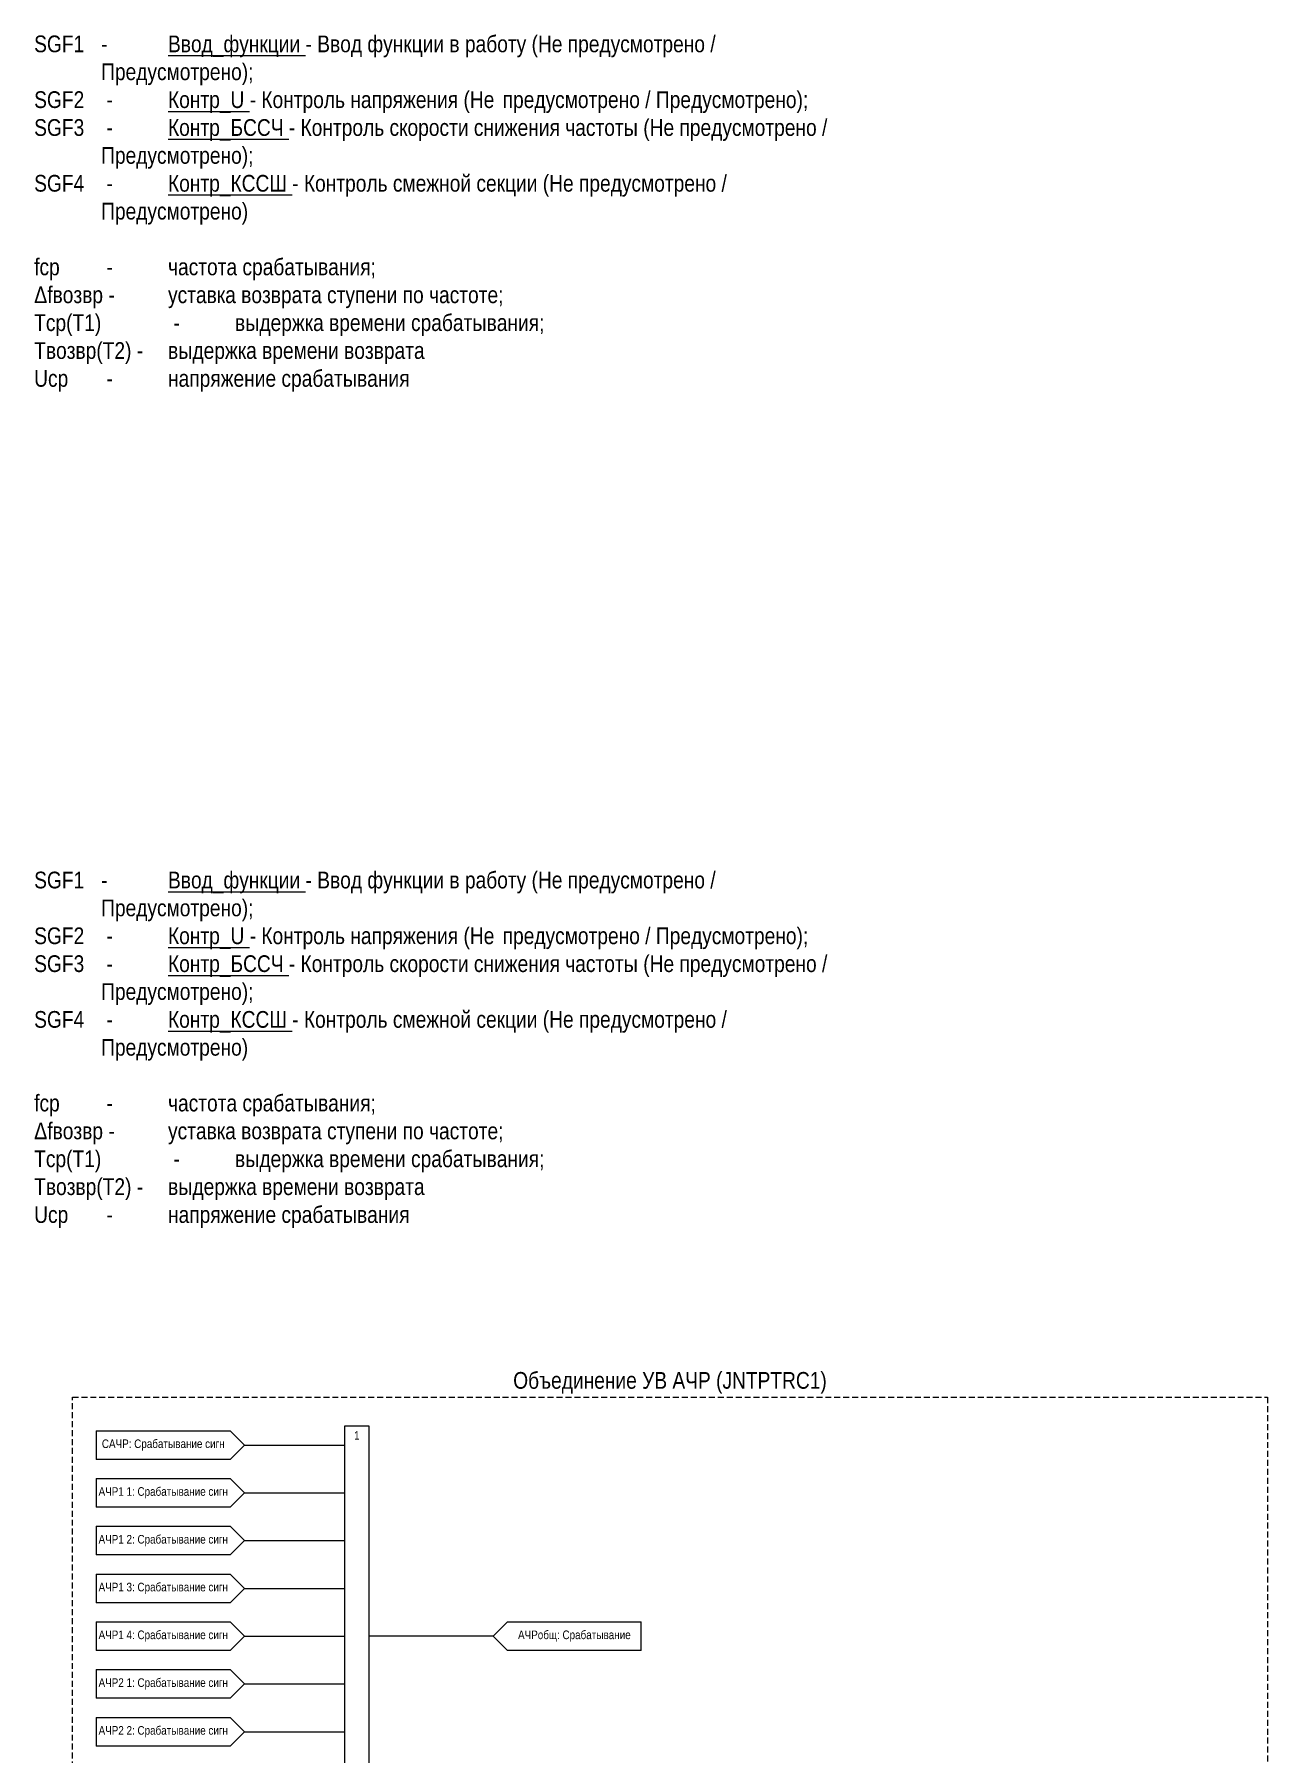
# Model space of a CAD drawing. Header units: millimetres. Extents: x -1311 to 1381, y -299 to 1200.
# Drawn here: x 300.1 to 558, y 405 to 765.2 of the extents above; entities that cross this region are included whole.
import ezdxf

# ---------------------------------------------------------------- set-up
doc = ezdxf.new("R2010")
doc.units = ezdxf.units.MM
doc.linetypes.add('штриховая2', pattern=[0.375, 0.25, -0.125])
doc.layers.add('Основная', color=7, linetype='Continuous')
doc.styles.add('2.5_Gost_RD', font='ARIALN.TTF', dxfattribs={"height": 2.5})
doc.styles.add('3.5_Gost_RD', font='ARIALN.TTF', dxfattribs={"height": 3.5})

msp = doc.modelspace()

# ---------------------------------------------------------------- linework, layer by layer
at = {"ltscale": 100}
for p, q in [((313, 473), (313, 467)), ((313, 463), (313, 457)), ((313, 453), (313, 447)), ((313, 443), (313, 437)), ((313, 433), (313, 427)), ((399, 433), (396, 430)), ((396, 430), (370, 430)), ((396, 430), (399, 427)), ((313, 423), (313, 417)), ((313, 413), (313, 407))]:
    msp.add_line(p, q, dxfattribs=at)
at = {"linetype": 'штриховая2', "ltscale": 5}
msp.add_lwpolyline([(308, 480), (558, 480), (558, 380), (308, 380)], close=True, dxfattribs=at)
at = {"ltscale": 100}
msp.add_lwpolyline([(365, 474), (370, 474), (370, 386), (365, 386)], close=True, dxfattribs=at)
at = {"layer": 'Основная', "color": 0, "ltscale": 100}
for p, q in [((313, 473), (341, 473)), ((341, 473), (344, 470)), ((344, 470), (341, 467)), ((344, 470), (365, 470)), ((341, 467), (313, 467)), ((313, 463), (341, 463)), ((341, 463), (344, 460)), ((344, 460), (341, 457)), ((344, 460), (365, 460)), ((341, 457), (313, 457)), ((313, 453), (341, 453)), ((341, 453), (344, 450)), ((341, 447), (313, 447)), ((344, 450), (341, 447)), ((344, 450), (365, 450)), ((313, 443), (341, 443)), ((341, 443), (344, 440)), ((344, 440), (341, 437)), ((344, 440), (365, 440)), ((341, 437), (313, 437)), ((313, 433), (341, 433)), ((341, 433), (344, 430)), ((399, 433), (427, 433)), ((427, 427), (427, 433)), ((344, 430), (341, 427)), ((344, 430), (365, 430)), ((341, 427), (313, 427)), ((427, 427), (399, 427)), ((313, 423), (341, 423)), ((341, 423), (344, 420)), ((344, 420), (341, 417)), ((344, 420), (365, 420)), ((341, 417), (313, 417)), ((313, 413), (341, 413)), ((341, 413), (344, 410)), ((344, 410), (341, 407)), ((344, 410), (365, 410)), ((341, 407), (313, 407))]:
    msp.add_line(p, q, dxfattribs=at)

# ---------------------------------------------------------------- texts
at = {"color": 30, "ltscale": 100, "char_height": 3.5, "style": '3.5_Gost_RD'}
for s, insert, width, attachment_point in [('SGF1^I-^I{\\LВвод_функции} - Ввод функции в работу (Не предусмотрено /^I^I^I^IПредусмотрено);\\PSGF2^I - ^I{\\LКонтр_U} - Контроль напряжения (Не^Iпредусмотрено / Предусмотрено);\\PSGF3^I - ^I{\\LКонтр_БССЧ} - Контроль скорости снижения частоты (Не предусмотрено / ^I^I^IПредусмотрено);\\PSGF4^I - ^I{\\LКонтр_КССШ} - Контроль смежной секции (Не предусмотрено / ^I^I^I^IПредусмотрено)\\P\\Pfср^I - ^Iчастота срабатывания;\\PΔfвозвр - ^Iуставка возврата ступени по частоте;\\PTср(T1)^I - ^Iвыдержка времени срабатывания;\\PTвозвр(T2) - ^Iвыдержка времени возврата\\PUср^I - ^Iнапряжение срабатывания\\P\\P ', (300, 765), 175, 1), ('SGF1^I-^I{\\LВвод_функции} - Ввод функции в работу (Не предусмотрено /^I^I^I^IПредусмотрено);\\PSGF2^I - ^I{\\LКонтр_U} - Контроль напряжения (Не^Iпредусмотрено / Предусмотрено);\\PSGF3^I - ^I{\\LКонтр_БССЧ} - Контроль скорости снижения частоты (Не предусмотрено / ^I^I^IПредусмотрено);\\PSGF4^I - ^I{\\LКонтр_КССШ} - Контроль смежной секции (Не предусмотрено / ^I^I^I^IПредусмотрено)\\P\\Pfср^I - ^Iчастота срабатывания;\\PΔfвозвр - ^Iуставка возврата ступени по частоте;\\PTср(T1)^I - ^Iвыдержка времени срабатывания;\\PTвозвр(T2) - ^Iвыдержка времени возврата\\PUср^I - ^Iнапряжение срабатывания\\P\\P ', (300, 590), 175, 1), ('Объединение УВ АЧР (JNTPTRC1)', (433, 483), 250, 5)]:
    msp.add_mtext(s, dxfattribs=dict(at, insert=insert, width=width, attachment_point=attachment_point))
at = {"ltscale": 100, "insert": (367.5, 472), "char_height": 1.8, "width": 5, "attachment_point": 5, "style": '2.5_Gost_RD'}
msp.add_mtext('1', dxfattribs=at)
at = {"layer": 'Основная', "color": 0, "ltscale": 100, "char_height": 1.8, "width": 28, "attachment_point": 5, "style": '2.5_Gost_RD'}
for s, insert in [('{\\C256;САЧР: Срабатывание сигн}', (327, 470)), ('{\\C256;АЧР1 1: Срабатывание сигн}', (327, 460)), ('{\\C256;АЧР1 2: Срабатывание сигн}', (327, 450)), ('{\\C256;АЧР1 3: Срабатывание сигн}', (327, 440)), ('{\\C256;АЧР1 4: Срабатывание сигн}', (327, 430)), ('{\\C256;АЧРобщ: Срабатывание}', (413, 430)), ('{\\C256;АЧР2 1: Срабатывание сигн}', (327, 420)), ('{\\C256;АЧР2 2: Срабатывание сигн}', (327, 410))]:
    msp.add_mtext(s, dxfattribs=dict(at, insert=insert))

doc.saveas('drawing.dxf')
